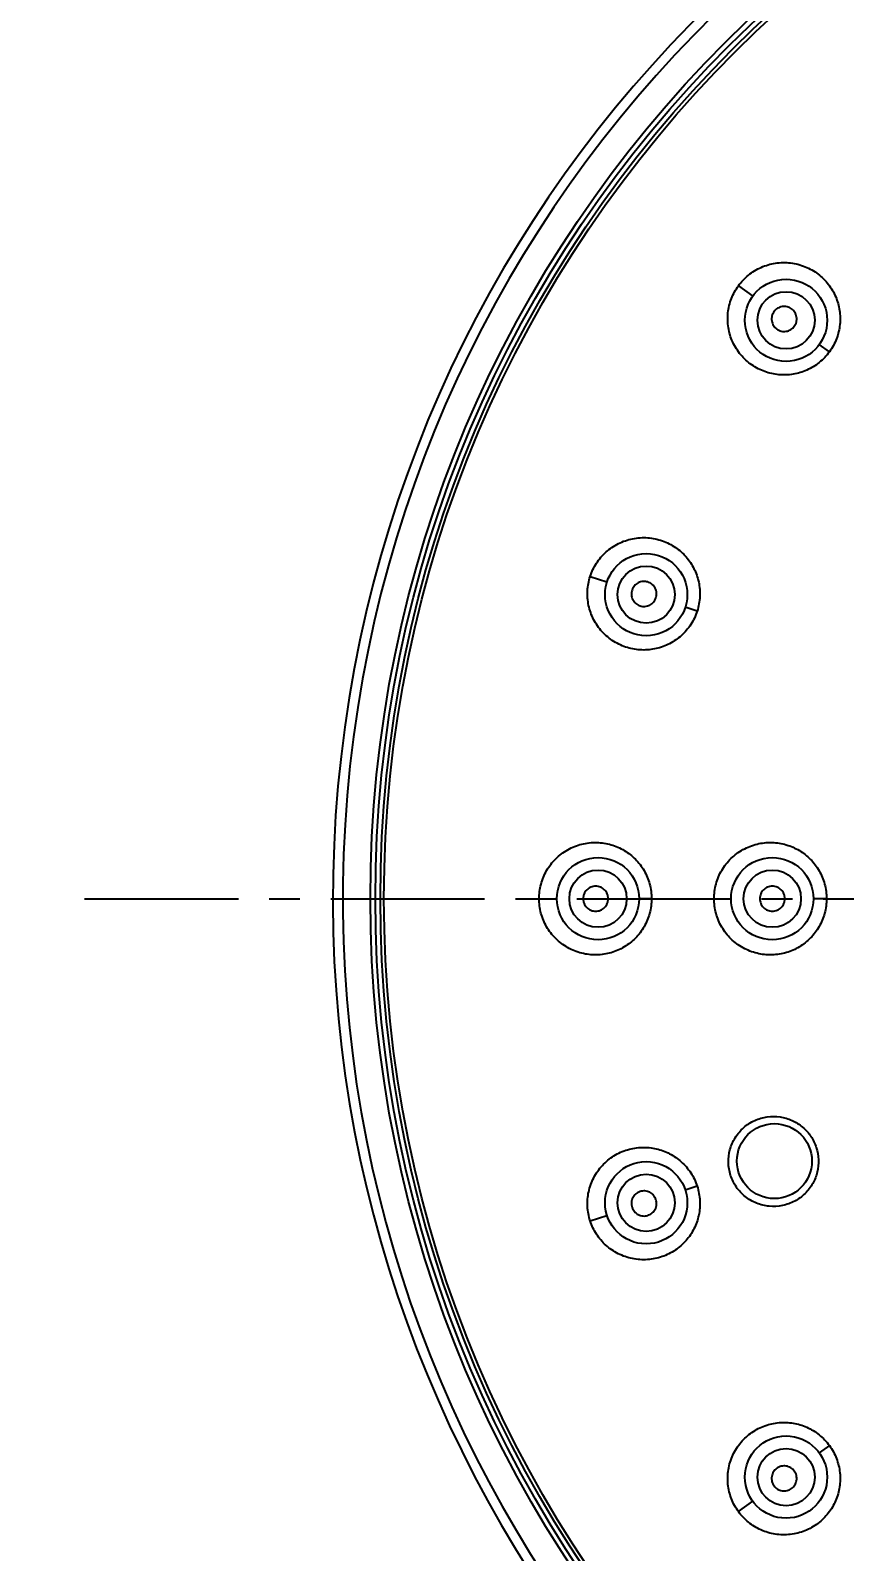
# Model space of a CAD drawing. Extents: x 0 to 1239, y 0 to 509.
# Drawn here: x 77.6 to 110.7, y 225.8 to 287.6 of the extents above; entities that cross this region are included whole.
import ezdxf

# ---------------------------------------------------------------- set-up
doc = ezdxf.new("R2010")
doc.units = 0
doc.header["$LTSCALE"] = 10
doc.header["$MEASUREMENT"] = 0
doc.header["$PDMODE"] = 3
doc.header["$PDSIZE"] = -10
doc.linetypes.add('CENTER', pattern=[2, 1.25, -0.25, 0.25, -0.25])
doc.layers.get('0').update_dxf_attribs({"linetype": 'CONTINUOUS'})
doc.layers.get('DEFPOINTS').update_dxf_attribs({"linetype": 'CONTINUOUS'})
doc.layers.add('CAXA3', color=7, linetype='CONTINUOUS', lineweight=25)
doc.styles.add('Daelim Dimension', font='')
doc.styles.get('Daelim Dimension').set_extended_font_data('NanumGothic')
doc.dimstyles.new('DEFAULT', dxfattribs={"dimscale": 2, "dimtxt": 2, "dimasz": 2, "dimexe": 0, "dimexo": 2, "dimgap": 1, "dimtad": 1, "dimdec": 1, "dimzin": 9, "dimdsep": 46, "dimtxsty": 'Daelim Dimension', "dimcen": 0.5, "dimclrd": 252, "dimclre": 252, "dimclrt": 3, "dimadec": 1, "dimazin": 0, "dimtfac": 1, "dimtdec": 1, "dimtix": 1, "dimtmove": 0, "dimatfit": 3, "dimfxl": 1, "dimtolj": 1, "dimtzin": 1, "dimlwd": 9, "dimlwe": 9, "dimarcsym": 0})

# ---------------------------------------------------------------- blocks, each defined once
blk = doc.blocks.new('*D3')
at = {"color": 5, "linetype": 'ByBlock', "lineweight": 9, "ltscale": 0.5, "transparency": 16777216}
for p, q in [((136.7, 302.709), (54.379, 302.709)), ((54.379, 298.709), (54.379, 207.083)), ((147.315, 203.083), (54.379, 203.083))]:
    blk.add_line(p, q, dxfattribs=at)
at = {"color": 5, "ltscale": 0.5, "transparency": 16777216}
for points in [[(53.713, 298.709), (55.046, 298.709), (54.379, 302.709)], [(53.713, 207.083), (55.046, 207.083), (54.379, 203.083)]]:
    blk.add_solid(points, dxfattribs=at)
at = {"layer": 'DEFPOINTS', "color": 0, "ltscale": 0.5, "transparency": 16777216}
for p in [(140.7, 302.709), (54.379, 203.083), (151.315, 203.083)]:
    blk.add_point(p, dxfattribs=at)
at = {"color": 7, "ltscale": 0.5, "transparency": 16777216, "insert": (47.588, 252.896), "char_height": 6, "attachment_point": 5, "rotation": 90, "style": 'Daelim Dimension'}
blk.add_mtext('\\A1;{\\H1.25x;\\C256;Ø}100', dxfattribs=at)

msp = doc.modelspace()

# ---------------------------------------------------------------- linework, layer by layer
at = {"color": 1, "linetype": 'CENTER', "ltscale": 0.5}
msp.add_line((79.847, 252.349), (202.165, 252.349), dxfattribs=at)
at = {"layer": 'CAXA3', "color": 7, "linetype": 'Continuous', "lineweight": 25}
for p, q in [((106.405, 277.265), (106.987, 276.843)), ((110.102, 274.579), (109.69, 274.878)), ((100.384, 265.448), (101.067, 265.226)), ((104.729, 264.036), (104.246, 264.193)), ((98.309, 252.349), (99.028, 252.349)), ((102.878, 252.349), (102.37, 252.349)), ((105.417, 252.349), (106.108, 252.349)), ((109.986, 252.349), (109.451, 252.349)), ((104.729, 240.661), (104.246, 240.504)), ((100.384, 239.249), (101.067, 239.471)), ((110.102, 230.118), (109.69, 229.819)), ((106.405, 227.432), (106.987, 227.855))]:
    msp.add_line(p, q, dxfattribs=at)
for centre, radius in [((140.7, 252.349), 49.244), ((140.7, 252.349), 49.041), ((140.7, 252.349), 48.838), ((140.7, 252.349), 48.691), ((108.34, 275.859), 1.671), ((108.34, 275.859), 1.163), ((102.659, 264.709), 1.671), ((102.659, 264.709), 1.163), ((100.702, 252.349), 1.671), ((107.78, 252.349), 1.672), ((100.702, 252.349), 1.163), ((107.78, 252.349), 1.164), ((107.868, 241.681), 1.523), ((102.659, 239.989), 1.671), ((102.659, 239.989), 1.163), ((108.34, 228.838), 1.671), ((108.34, 228.838), 1.163)]:
    msp.add_circle(centre, radius, dxfattribs=at)
for radius, start, end in [(50.767, 283.06601, 256.93399), (50.361, 282.28129, 257.71872)]:
    msp.add_arc((140.7, 252.349), radius, start, end, dxfattribs=at)
for points, knots in [([(106.405, 277.265), (106.522, 277.425), (106.8, 277.719), (107.318, 278.036), (107.906, 278.208), (108.524, 278.219), (109.122, 278.065), (109.654, 277.761), (110.08, 277.337), (110.378, 276.827), (110.537, 276.265), (110.55, 275.678), (110.412, 275.098), (110.22, 274.742), (110.102, 274.579)], [0, 0, 0, 0, 0.59647, 1.19893, 1.806558, 2.419353, 3.034851, 3.642745, 4.238826, 4.822855, 5.400399, 5.976473, 6.56914, 7.175635, 7.175635, 7.175635, 7.175635]), ([(110.102, 274.579), (109.984, 274.417), (109.707, 274.126), (109.198, 273.814), (108.633, 273.644), (108.044, 273.622), (107.465, 273.751), (106.931, 274.027), (106.479, 274.44), (106.15, 274.963), (105.971, 275.554), (105.955, 276.165), (106.097, 276.753), (106.289, 277.106), (106.405, 277.265)], [0, 0, 0, 0, 0.602374, 1.192776, 1.776531, 2.358893, 2.944329, 3.540764, 4.149449, 4.764933, 5.376611, 5.982662, 6.58294, 7.175636, 7.175636, 7.175636, 7.175636]), ([(108.676, 275.615), (108.715, 275.668), (108.772, 275.792), (108.78, 275.996), (108.709, 276.187), (108.571, 276.337), (108.385, 276.423), (108.181, 276.431), (107.99, 276.361), (107.89, 276.268), (107.851, 276.215)], [0, 0, 0, 0, 0.199534, 0.399344, 0.599545, 0.800023, 1.000503, 1.200706, 1.400519, 1.600055, 1.600055, 1.600055, 1.600055]), ([(107.851, 276.215), (107.812, 276.161), (107.755, 276.037), (107.747, 275.834), (107.818, 275.642), (107.957, 275.492), (108.142, 275.407), (108.346, 275.399), (108.537, 275.469), (108.637, 275.561), (108.676, 275.615)], [0, 0, 0, 0, 0.199538, 0.399348, 0.599547, 0.800024, 1.000501, 1.200703, 1.400517, 1.600055, 1.600055, 1.600055, 1.600055]), ([(100.384, 265.448), (100.445, 265.637), (100.619, 266.001), (101.014, 266.463), (101.52, 266.808), (102.104, 267.009), (102.721, 267.048), (103.32, 266.923), (103.857, 266.652), (104.298, 266.259), (104.622, 265.774), (104.816, 265.22), (104.865, 264.625), (104.792, 264.228), (104.729, 264.036)], [0, 0, 0, 0, 0.59647, 1.19893, 1.806558, 2.419353, 3.034851, 3.642745, 4.238826, 4.822855, 5.400399, 5.976473, 6.56914, 7.175635, 7.175635, 7.175635, 7.175635]), ([(104.729, 264.036), (104.668, 263.846), (104.494, 263.483), (104.106, 263.029), (103.621, 262.693), (103.069, 262.49), (102.479, 262.433), (101.884, 262.531), (101.327, 262.784), (100.852, 263.18), (100.5, 263.686), (100.296, 264.263), (100.249, 264.866), (100.323, 265.261), (100.384, 265.448)], [0, 0, 0, 0, 0.602374, 1.192776, 1.776531, 2.358893, 2.944329, 3.540764, 4.149449, 4.764933, 5.376611, 5.982662, 6.58294, 7.175636, 7.175636, 7.175636, 7.175636]), ([(102.084, 264.896), (102.063, 264.833), (102.047, 264.697), (102.103, 264.502), (102.229, 264.341), (102.407, 264.241), (102.61, 264.217), (102.807, 264.273), (102.967, 264.399), (103.034, 264.518), (103.054, 264.58)], [0, 0, 0, 0, 0.199538, 0.399348, 0.599547, 0.800024, 1.000501, 1.200703, 1.400517, 1.600055, 1.600055, 1.600055, 1.600055]), ([(103.054, 264.58), (103.074, 264.643), (103.091, 264.779), (103.035, 264.975), (102.909, 265.135), (102.73, 265.235), (102.527, 265.259), (102.331, 265.203), (102.171, 265.078), (102.104, 264.959), (102.084, 264.896)], [0, 0, 0, 0, 0.199534, 0.399344, 0.599545, 0.800023, 1.000503, 1.200706, 1.400519, 1.600055, 1.600055, 1.600055, 1.600055]), ([(98.309, 252.349), (98.309, 252.546), (98.362, 252.946), (98.594, 253.507), (98.968, 253.992), (99.461, 254.364), (100.035, 254.592), (100.644, 254.659), (101.238, 254.567), (101.78, 254.33), (102.239, 253.969), (102.595, 253.502), (102.825, 252.951), (102.878, 252.55), (102.878, 252.349)], [0, 0, 0, 0, 0.59496, 1.196632, 1.8043, 2.416444, 3.033136, 3.640689, 4.237518, 4.821511, 5.399564, 5.975927, 6.568811, 7.175635, 7.175635, 7.175635, 7.175635]), ([(105.417, 252.349), (105.417, 252.549), (105.47, 252.953), (105.706, 253.516), (106.084, 254.001), (106.579, 254.37), (107.154, 254.595), (107.761, 254.659), (108.353, 254.565), (108.892, 254.327), (109.351, 253.964), (109.705, 253.497), (109.933, 252.947), (109.986, 252.549), (109.986, 252.349)], [0, 0, 0, 0, 0.60296, 1.208019, 1.817158, 2.42868, 3.04515, 3.650596, 4.244998, 4.826438, 5.404858, 5.984368, 6.572018, 7.175635, 7.175635, 7.175635, 7.175635]), ([(102.878, 252.349), (102.878, 252.148), (102.826, 251.75), (102.597, 251.199), (102.24, 250.729), (101.778, 250.366), (101.235, 250.129), (100.639, 250.038), (100.03, 250.106), (99.456, 250.336), (98.965, 250.708), (98.592, 251.194), (98.361, 251.753), (98.309, 252.152), (98.309, 252.349)], [0, 0, 0, 0, 0.602693, 1.192449, 1.775576, 2.356649, 2.942922, 3.539057, 4.148673, 4.763747, 5.376001, 5.982087, 6.582682, 7.175636, 7.175636, 7.175636, 7.175636]), ([(101.117, 252.349), (101.117, 252.415), (101.09, 252.549), (100.977, 252.718), (100.807, 252.831), (100.607, 252.871), (100.406, 252.831), (100.236, 252.718), (100.123, 252.549), (100.096, 252.415), (100.096, 252.349)], [0, 0, 0, 0, 0.199534, 0.399344, 0.599545, 0.800023, 1.000503, 1.200706, 1.400519, 1.600055, 1.600055, 1.600055, 1.600055]), ([(100.096, 252.349), (100.096, 252.283), (100.123, 252.149), (100.236, 251.98), (100.406, 251.866), (100.607, 251.826), (100.807, 251.866), (100.977, 251.98), (101.09, 252.149), (101.117, 252.283), (101.117, 252.349)], [0, 0, 0, 0, 0.199538, 0.399348, 0.599547, 0.800024, 1.000501, 1.200703, 1.400517, 1.600055, 1.600055, 1.600055, 1.600055]), ([(109.986, 252.349), (109.986, 252.148), (109.933, 251.751), (109.706, 251.202), (109.353, 250.735), (108.895, 250.372), (108.356, 250.133), (107.763, 250.038), (107.154, 250.102), (106.579, 250.327), (106.084, 250.697), (105.706, 251.181), (105.47, 251.745), (105.417, 252.148), (105.417, 252.349)], [0, 0, 0, 0, 0.602565, 1.188825, 1.767531, 2.344201, 2.928193, 3.52282, 4.131494, 4.746484, 5.359161, 5.96763, 6.573061, 7.175635, 7.175635, 7.175635, 7.175635]), ([(108.293, 252.349), (108.293, 252.415), (108.266, 252.548), (108.153, 252.717), (107.984, 252.831), (107.784, 252.87), (107.584, 252.831), (107.414, 252.717), (107.301, 252.548), (107.275, 252.415), (107.275, 252.349)], [0, 0, 0, 0, 0.199419, 0.398993, 0.598786, 0.798734, 0.998683, 1.198478, 1.398053, 1.597474, 1.597474, 1.597474, 1.597474]), ([(107.275, 252.349), (107.275, 252.283), (107.301, 252.149), (107.414, 251.98), (107.584, 251.867), (107.784, 251.827), (107.984, 251.867), (108.153, 251.98), (108.266, 252.149), (108.293, 252.283), (108.293, 252.349)], [0, 0, 0, 0, 0.199421, 0.398995, 0.598788, 0.798735, 0.998682, 1.198476, 1.398052, 1.597474, 1.597474, 1.597474, 1.597474]), ([(106.087, 241.102), (106.033, 241.269), (105.972, 241.622), (106.037, 242.154), (106.252, 242.648), (106.601, 243.061), (107.055, 243.355), (107.569, 243.505), (108.096, 243.503), (108.592, 243.357), (109.025, 243.084), (109.309, 242.767), (109.436, 242.547), (109.473, 242.472)], [0, 0, 0, 0, 0.528737, 1.059196, 1.591439, 2.126794, 2.663319, 3.196171, 3.717231, 4.226432, 4.731499, 5.239005, 5.491103, 5.491103, 5.491103, 5.491103]), ([(100.384, 239.249), (100.323, 239.438), (100.249, 239.835), (100.297, 240.44), (100.504, 241.018), (100.858, 241.524), (101.334, 241.918), (101.892, 242.169), (102.486, 242.264), (103.074, 242.206), (103.621, 242.004), (104.104, 241.67), (104.493, 241.218), (104.667, 240.853), (104.729, 240.661)], [0, 0, 0, 0, 0.59647, 1.19893, 1.806558, 2.419353, 3.034851, 3.642745, 4.238826, 4.822855, 5.400399, 5.976473, 6.56914, 7.175635, 7.175635, 7.175635, 7.175635]), ([(109.569, 242.234), (109.621, 242.074), (109.681, 241.739), (109.63, 241.231), (109.441, 240.754), (109.125, 240.343), (108.701, 240.031), (108.197, 239.849), (107.657, 239.82), (107.132, 239.947), (106.666, 240.22), (106.3, 240.613), (106.141, 240.935), (106.087, 241.102)], [0, 0, 0, 0, 0.504122, 1.010934, 1.517765, 2.028234, 2.549696, 3.082359, 3.618284, 4.153361, 4.686963, 5.218782, 5.748484, 5.748484, 5.748484, 5.748484]), ([(104.729, 240.661), (104.791, 240.471), (104.864, 240.075), (104.817, 239.48), (104.623, 238.923), (104.295, 238.434), (103.851, 238.041), (103.313, 237.771), (102.712, 237.649), (102.096, 237.69), (101.514, 237.892), (101.009, 238.239), (100.617, 238.699), (100.445, 239.062), (100.384, 239.249)], [0, 0, 0, 0, 0.602374, 1.192776, 1.776531, 2.358893, 2.944329, 3.540764, 4.149449, 4.764933, 5.376611, 5.982662, 6.58294, 7.175636, 7.175636, 7.175636, 7.175636]), ([(103.054, 240.117), (103.034, 240.18), (102.967, 240.299), (102.807, 240.425), (102.61, 240.48), (102.407, 240.456), (102.229, 240.356), (102.103, 240.196), (102.047, 240), (102.063, 239.864), (102.084, 239.802)], [0, 0, 0, 0, 0.199534, 0.399344, 0.599545, 0.800023, 1.000503, 1.200706, 1.400519, 1.600055, 1.600055, 1.600055, 1.600055]), ([(102.084, 239.802), (102.104, 239.739), (102.171, 239.62), (102.331, 239.494), (102.527, 239.438), (102.73, 239.463), (102.909, 239.562), (103.035, 239.723), (103.091, 239.919), (103.074, 240.054), (103.054, 240.117)], [0, 0, 0, 0, 0.199538, 0.399348, 0.599547, 0.800024, 1.000501, 1.200703, 1.400517, 1.600055, 1.600055, 1.600055, 1.600055]), ([(106.405, 227.432), (106.289, 227.593), (106.096, 227.948), (105.954, 228.538), (105.972, 229.151), (106.153, 229.742), (106.484, 230.263), (106.937, 230.675), (107.472, 230.949), (108.049, 231.075), (108.633, 231.053), (109.195, 230.884), (109.704, 230.574), (109.983, 230.281), (110.102, 230.118)], [0, 0, 0, 0, 0.59647, 1.19893, 1.806558, 2.419353, 3.034851, 3.642745, 4.238826, 4.822855, 5.400399, 5.976473, 6.56914, 7.175635, 7.175635, 7.175635, 7.175635]), ([(110.102, 230.118), (110.219, 229.956), (110.411, 229.602), (110.55, 229.022), (110.537, 228.432), (110.376, 227.866), (110.075, 227.355), (109.647, 226.931), (109.114, 226.629), (108.515, 226.478), (107.899, 226.491), (107.312, 226.664), (106.797, 226.981), (106.521, 227.273), (106.405, 227.432)], [0, 0, 0, 0, 0.602374, 1.192776, 1.776531, 2.358893, 2.944329, 3.540764, 4.149449, 4.764933, 5.376611, 5.982662, 6.58294, 7.175636, 7.175636, 7.175636, 7.175636]), ([(108.676, 229.082), (108.637, 229.136), (108.537, 229.229), (108.346, 229.299), (108.142, 229.291), (107.957, 229.205), (107.818, 229.055), (107.747, 228.863), (107.755, 228.66), (107.812, 228.536), (107.851, 228.483)], [0, 0, 0, 0, 0.199534, 0.399344, 0.599545, 0.800023, 1.000503, 1.200706, 1.400519, 1.600055, 1.600055, 1.600055, 1.600055]), ([(107.851, 228.483), (107.89, 228.429), (107.99, 228.337), (108.181, 228.266), (108.385, 228.274), (108.571, 228.36), (108.709, 228.51), (108.78, 228.702), (108.772, 228.905), (108.715, 229.029), (108.676, 229.082)], [0, 0, 0, 0, 0.199538, 0.399348, 0.599547, 0.800024, 1.000501, 1.200703, 1.400517, 1.600055, 1.600055, 1.600055, 1.600055])]:
    msp.add_open_spline(points, degree=3, knots=knots, dxfattribs=at)
msp.add_open_spline([(109.473, 242.472), (109.51, 242.395), (109.543, 242.315), (109.569, 242.234)], degree=3, dxfattribs=at)

# ---------------------------------------------------------------- dimensions: what is measured, and where the dimension line sits
at = {"ltscale": 0.5}
dim = msp.add_linear_dim(base=(54.379, 203.083), p1=(140.7, 302.709), p2=(151.315, 203.083), angle=90, text='{\\H1.25x;\\C256;Ø}<>', dimstyle='DEFAULT', override={"dimtxt": 3, "dimdec": 0, "dimclrd": 5, "dimclre": 5, "dimclrt": 7, "dimfxl": 1.25, "dimarcsym": 1}, dxfattribs=at)
dim.commit()
dim.dimension.update_dxf_attribs({"geometry": '*D3', "text_midpoint": (47.588, 252.896)})

doc.saveas('drawing.dxf')
